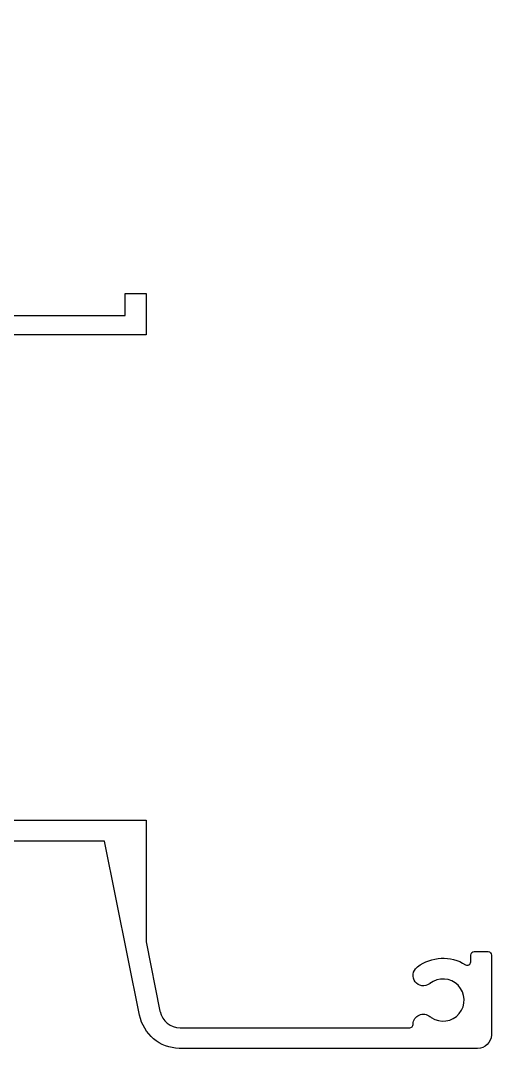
# Model space of a CAD drawing. Extents: x -67 to 826, y -351 to 318.
# Drawn here: x 587 to 621.1, y -295.2 to -220.8 of the extents above; entities that cross this region are included whole.
import ezdxf

# ---------------------------------------------------------------- set-up
doc = ezdxf.new("R2010")
doc.units = 0
doc.header["$MEASUREMENT"] = 0
doc.layers.get('0').update_dxf_attribs({"linetype": 'CONTINUOUS'})
doc.layers.add('OUTLINE', color=2, linetype='CONTINUOUS')

# ---------------------------------------------------------------- blocks, each defined once
blk = doc.blocks.new('07100')
blk.add_lwpolyline([(-26.45, 17), (-14.25, 17), (-13.85, 16.6), (-13.45, 17), (-3.1, 17), (-3.1, 24.4), (-2.85, 24.4), (-2.85, 26.1), (-2.55, 26.4), (-2.85, 26.7), (-2.85, 28.4), (-3.1, 28.4), (-3.1, 29.9), (-5.1, 29.9), (-5.1, 31.95, -0.013709), (-5.099, 31.977, -0.972953), (-4.1, 31.95), (-4.1, 31.2), (-2.6, 31.2), (-2.6, 36.7), (-4.1, 36.7), (-4.1, 35.95, -0.013709), (-4.101, 35.923, -0.972953), (-5.1, 35.95), (-5.1, 38), (-1.6, 38), (-1.6, 36.8), (-1.1, 36.8, -0.013709), (-1.067, 36.799, -0.972953), (-1.1, 35.6), (-1.6, 35.6), (-1.6, 32.25), (2.75, 32.25, -0.013709), (2.791, 32.249, -0.972953), (2.75, 30.75), (-1.6, 30.75), (-1.6, 24.4), (-1.1, 24.4, -0.013709), (-1.067, 24.399, -0.972953), (-1.1, 23.2), (-1.6, 23.2), (-1.6, 22), (18.977, 22, -0.013709), (19.018, 21.999, -0.972953), (18.977, 20.5), (17.727, 20.5), (17.227, 21), (2.227, 21), (1.727, 20.5), (-1.6, 20.5), (-1.6, 16.9, -0.006854), (-1.601, 16.862, -0.406206), (-3, 15.5), (-4.385, 15.5, -0.007765), (-4.397, 15.477, -0.46725), (-5.663, 15.203, 0.019484), (-5.76, 15.273, 1.948963), (-5.663, 12.797, -0.009741), (-5.637, 12.816, -0.610857), (-4.3, 12.13), (-4.3, 11.9), (-3, 11.9, -0.006854), (-2.962, 11.899, -0.406206), (-1.6, 10.5), (-1.6, 1.5), (0, 1.5), (0, 0), (-3, 0), (-3, 10.5), (-9.85, 10.5, -0.006854), (-9.857, 10.5, -0.406206), (-10.1, 10.75), (-10.1, 11.994, -0.006854), (-10.1, 12.001, -0.406206), (-9.85, 12.244), (-9.508, 12.244, 0.008939), (-9.499, 12.244, 0.550513), (-9.286, 12.609, -0.004349), (-9.31, 12.656, -0.249849), (-9.227, 15.5), (-22.45, 15.5), (-22.45, 10.5), (-38.1, 10.5), (-38.1, 0), (-46.901, 0), (-51.897, -1.006, 0.005987), (-51.932, -1.013, 0.350411), (-53.101, -2.476), (-53.101, -19.077, 0.006745), (-53.1, -19.084, 0.399069), (-52.857, -19.327, -0.009694), (-52.828, -19.328, -0.607204), (-52.29, -20.546, 0.019608), (-52.361, -20.642, 1.982789), (-49.911, -20.546, -0.013709), (-49.935, -20.513, -0.972953), (-48.74, -19.608, -0.005408), (-48.7, -19.659, -0.314242), (-48.544, -23.116, 0.009314), (-48.548, -23.124, 0.578313), (-48.332, -23.5), (-47.851, -23.5, -0.006854), (-47.844, -23.5, -0.406206), (-47.601, -23.75), (-47.601, -24.75, -0.006854), (-47.601, -24.757, -0.406206), (-47.851, -25), (-53.601, -25, -0.006854), (-53.628, -25, -0.406206), (-54.601, -24), (-54.601, -2.476, -0.005987), (-54.6, -2.405, -0.350411), (-52.193, 0.465), (-39.6, 3), (-39.6, 17), (-38.1, 17), (-37.173, 16.073, -0.005712), (-37.169, 16.069, -0.333097), (-37.133, 15.771), (-38.1, 14.097), (-38.1, 12), (-33.5, 12), (-33.1, 11.6), (-32.7, 12), (-23.95, 12), (-23.95, 16), (-26.45, 16, -0.013709), (-26.477, 16.001, -0.972953), (-26.45, 17)], format="xyb")

msp = doc.modelspace()

# ---------------------------------------------------------------- block references
at = {"layer": 'OUTLINE', "rotation": 90}
msp.add_blockref('07100', (596.068, -240.579), dxfattribs=at)

doc.saveas('drawing.dxf')
